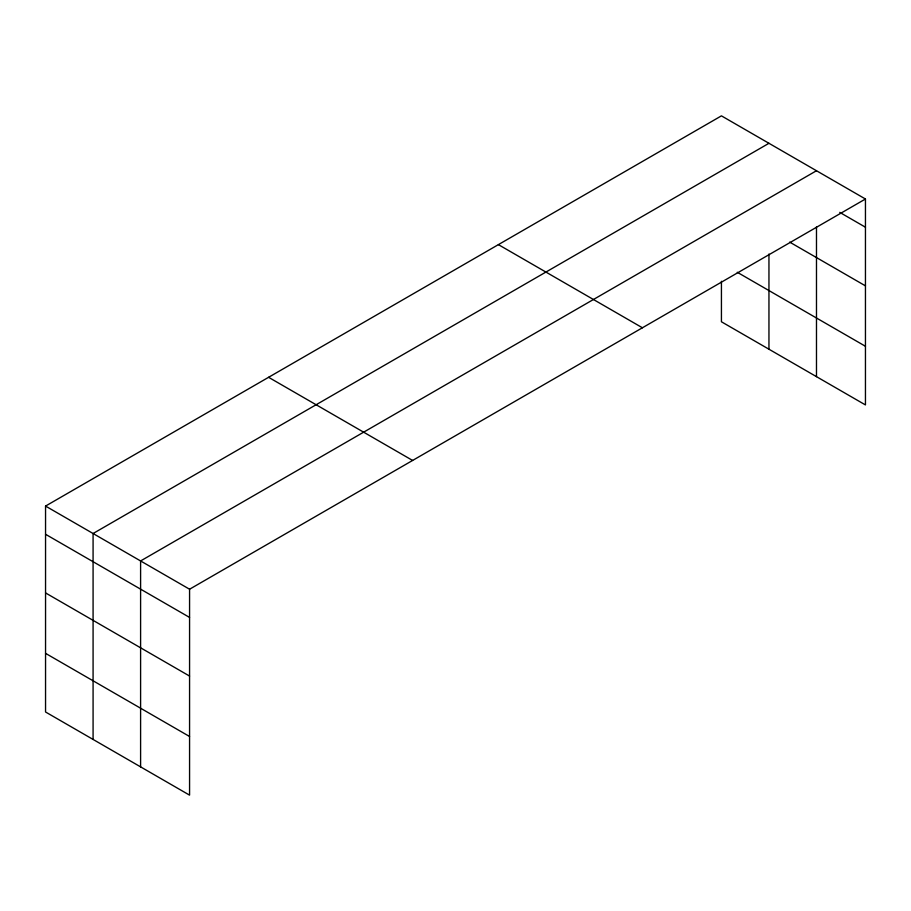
<?xml version="1.0" encoding="UTF-8"?>
<svg xmlns="http://www.w3.org/2000/svg" width="911" height="911" viewBox="0 0 911 911"><rect width="100%" height="100%" fill="white"/><g stroke="black" fill="none" stroke-linecap="round" stroke-linejoin="round"><path stroke-width="1.37" d="M816.484 226.862L816.484 376.653M721.432 281.283L721.432 321.777L865.45 404.928L865.45 199.008L721.432 115.856L45.55 506.072L45.55 711.992L189.568 795.144L189.568 589.223L45.55 506.072M768.952 143.3L93.081 533.516L93.081 739.436M816.484 170.733L140.601 560.948L140.601 766.868M189.568 589.223L865.45 199.008M839.737 212.365L865.45 227.215M789.678 242.11L865.45 285.86M737.272 272.275L865.45 346.282M498.385 244.626L642.414 327.778M268.586 377.302L412.615 460.454M45.55 534.279L189.568 617.43M45.55 592.924L189.568 676.076M45.55 653.346L189.568 736.498M768.952 254.032L768.952 349.22"/></g></svg>
